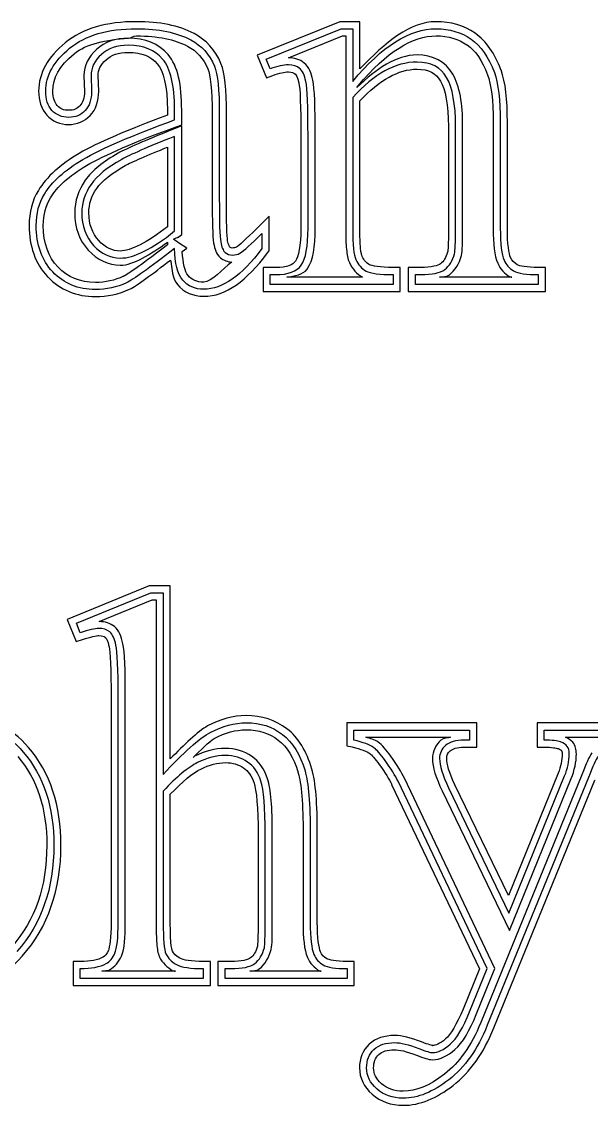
# Model space of a CAD drawing. Extents: x 35 to 204, y 106 to 197.
# Drawn here: x 167.5 to 178.71, y 105.57 to 126.92 of the extents above; entities that cross this region are included whole.
import ezdxf

# ---------------------------------------------------------------- set-up
doc = ezdxf.new("R2010")
doc.units = 0
doc.layers.add('Plast_1', color=7, linetype='CONTINUOUS')

msp = doc.modelspace()

# ---------------------------------------------------------------- linework, layer by layer
at = {"layer": 'Plast_1', "color": 7}
for points in [[(169.75783, 126.91796)], [(170.36719, 124.44732)], [(170.50602, 122.7948)], [(170.50599, 122.44772)]]:
    msp.add_lwpolyline(points, close=True, dxfattribs=at)
for points in [[(173.75781, 126.91797), (172.12891, 126.25586), (172.31445, 125.80859), (172.44141, 125.85739)], [(174.1539, 125.98619), (174.1539, 126.91783), (173.75781, 126.91797)], [(169.75805, 126.63858), (169.75781, 126.63867)], [(172.39098, 125.98801), (172.31088, 126.18025), (173.78469, 126.77832), (174.0143, 126.77832), (174.01433, 125.74242)], [(172.74807, 126.20699), (173.81251, 126.63867)], [(173.81251, 126.63867), (173.87501, 126.63867), (173.87501, 125.48047), (173.87501, 125.35547), (173.87501, 122.84766)], [(175.65457, 126.63855), (175.65431, 126.63867)], [(176.26173, 126.46094), (176.26373, 126.46094)], [(170.16406, 126.08984), (170.16606, 126.08984)], [(176.93324, 125.96666), (176.93124, 125.96666)], [(168.72266, 125.85545), (168.72266, 125.85145), (168.73266, 125.54481)], [(168.86133, 125.85456), (168.87203, 125.54484)], [(169.01182, 125.54493), (169.01182, 125.54693), (169, 125.85547)], [(172.87695, 125.89259), (172.87895, 125.89259), (172.87895, 125.89059)], [(175.74026, 125.74797), (175.74226, 125.74597)], [(172.95315, 125.7109), (172.95315, 125.7089), (172.95515, 125.7069)], [(174.09406, 125.62098), (174.12136, 125.65418)], [(174.01432, 125.42732), (174.01432, 122.84816)], [(174.15433, 122.84758), (174.15433, 125.35539)], [(168.19751, 125.26351), (168.19751, 125.26551)], [(168.64286, 125.26161), (168.64086, 125.25961)], [(170.36723, 125.17578), (170.36723, 125.07618)], [(170.50602, 124.98415), (170.50602, 125.17639)], [(170.55468, 124.8535), (170.64648, 124.8867), (170.64648, 125.17576)], [(171.24801, 125.10156), (171.24801, 123.44141)], [(171.38711, 125.10163), (171.38711, 123.44092)], [(171.52736, 123.4414), (171.52736, 125.10155)], [(167.98828, 125.07813), (167.99028, 125.07613)], [(168.8438, 125.06832), (168.8458, 125.07032)], [(176.77936, 124.93555), (176.77936, 122.84766)], [(176.91924, 124.93609), (176.91924, 122.8482)], [(177.05824, 122.84752), (177.05824, 124.93541)], [(170.59372, 122.68544), (170.64642, 122.72844), (170.64642, 122.79484), (170.64642, 124.8632), (170.45502, 124.787)], [(172.99425, 124.66393), (172.99425, 122.84753)], [(173.1332, 122.84818), (173.1332, 124.66374)], [(173.27348, 122.84762), (173.27348, 124.66402)], [(175.89851, 124.85144), (175.89851, 122.84754)], [(176.03814, 122.84816), (176.03814, 124.85062)], [(176.17804, 122.84755), (176.17804, 124.85145)], [(170.36719, 124.44727), (170.36719, 122.87891)], [(170.50602, 122.7948), (170.50602, 124.65842)], [(169.5332, 124.08203), (169.5332, 124.08403)], [(168.06249, 123.4472), (168.06249, 123.4492)], [(172.33803, 122.36524), (172.36533, 122.40234), (172.36533, 123.08398), (172.12705, 122.8457)], [(172.22544, 122.74676), (172.22544, 122.44772)], [(170.36522, 122.57411), (170.36522, 122.51941)], [(170.65821, 122.39052), (170.74411, 122.45692), (170.58395, 122.56434), (170.48239, 122.63074)], [(171.27531, 122.55859), (171.27531, 122.55659)], [(171.55076, 122.60346), (171.55076, 122.60546)], [(168.80463, 122.41786), (168.80663, 122.41786)], [(171.72276, 122.47656), (171.72076, 122.47656), (171.71876, 122.47456)], [(175.88251, 122.38269), (175.88051, 122.38069)], [(171.40617, 122.26948), (171.40817, 122.26748), (171.41017, 122.26548)], [(174.19933, 122.2948), (174.19733, 122.2948), (174.19733, 122.2968)], [(177.12074, 122.27325), (177.12074, 122.27525)], [(168.0059, 121.89259), (168.0079, 121.89259)], [(169.50194, 121.90027), (169.50194, 121.90227)], [(172.49816, 122.07409), (172.25206, 122.07409), (172.25206, 121.60339), (174.94933, 121.60339), (174.94933, 122.07409), (174.81066, 122.07409)], [(174.80993, 121.93505), (174.80993, 121.74282), (172.39096, 121.74282), (172.39096, 121.93505), (172.49775, 121.93505)], [(175.34926, 122.07407), (175.10707, 122.07407), (175.10707, 121.60337), (177.80629, 121.60337), (177.80629, 122.07407), (177.66567, 122.07407)], [(177.66677, 121.93503), (177.66677, 121.7428), (175.2478, 121.7428), (175.2478, 121.93503), (175.34926, 121.93503)], [(175.90836, 121.92567), (175.91036, 121.92567)], [(177.1114, 121.88867), (177.1134, 121.88867)], [(174.20502, 121.88477), (174.20902, 121.88277), (172.71684, 121.88277)], [(177.1486, 121.88267), (175.72477, 121.88267)], [(169.61923, 121.64845), (169.62123, 121.64845)], [(170.00781, 115.80469), (168.39258, 115.14453), (168.56836, 114.70703), (168.69336, 114.74803)], [(170.42209, 112.3961), (170.42209, 115.80431), (170.28147, 115.80431), (170.00781, 115.80469)], [(168.64775, 114.88106), (168.57295, 115.06795), (170.03608, 115.66602), (170.28174, 115.66604)], [(169.02359, 115.10122), (170.06441, 115.52734)], [(170.06441, 115.52734), (170.14251, 115.52734), (170.14251, 111.81836), (170.14251, 111.72856), (170.14251, 109.17777)], [(170.28174, 115.66604), (170.28174, 112.08831)], [(169.13867, 114.79103), (169.14067, 114.79103), (169.14267, 114.78903)], [(169.21497, 114.60935), (169.21697, 114.60735), (169.21697, 114.60535)], [(169.25607, 113.60535), (169.25607, 109.17761)], [(169.39531, 109.17803), (169.39531, 113.6048)], [(169.53533, 109.1774), (169.53533, 113.60514)], [(171.91604, 112.96897), (171.91598, 112.96875)], [(173.89648, 113.10352), (173.89648, 112.96484), (173.89648, 112.65625), (174.00391, 112.63085)], [(176.20353, 112.6269), (176.45549, 112.6269), (176.45549, 113.10347), (173.89648, 113.10352)], [(174.03569, 112.96406), (176.31583, 112.96406), (176.31583, 112.76648), (176.20369, 112.76648)], [(174.03569, 112.76656), (174.03569, 112.96406)], [(179.39055, 112.62693), (179.51555, 112.64063), (179.51555, 113.10352), (177.64446, 113.10352), (177.64446, 112.62695), (177.78509, 112.62695)], [(177.7843, 112.76652), (177.7843, 112.9641), (179.37559, 112.9641), (179.37559, 112.76652)], [(171.28713, 112.79705), (171.28713, 112.79905)], [(174.27122, 112.82419), (174.27148, 112.82422)], [(174.27148, 112.82422), (175.93945, 112.82422)], [(174.51351, 112.72839), (174.51151, 112.73039), (174.50951, 112.73239)], [(178.20308, 112.82425), (179.08199, 112.82425)], [(178.05071, 112.59965), (178.05471, 112.59965), (178.05871, 112.59765)], [(178.12511, 112.55665), (178.12711, 112.55465), (178.12911, 112.55265)], [(171.86151, 112.22046), (171.86351, 112.21846)], [(172.94137, 112.11914), (172.94137, 112.11714)], [(178.05701, 112.11514), (177.07849, 109.70304), (176.02576, 111.88663)], [(178.52529, 112.08191), (176.5331, 107.20105)], [(172.07054, 111.91768), (172.07254, 111.91568)], [(174.78125, 111.89452), (174.77925, 111.89452), (176.50972, 108.25976), (176.18745, 107.46874), (176.18545, 107.46874)], [(176.31583, 107.41599), (176.66292, 108.26503), (174.9061, 111.9549)], [(176.44515, 107.36315), (176.81429, 108.2694), (175.03109, 112.0155)], [(175.77344, 111.76562), (177.10156, 109.01562), (178.31445, 112.0078), (178.31445, 112.0098)], [(175.89932, 111.82666), (177.09011, 109.35963), (178.18479, 112.06161)], [(178.6547, 112.02965), (176.66292, 107.14899)], [(176.79276, 107.09553), (178.78299, 111.97835), (178.78499, 111.97835)], [(170.28171, 111.76254), (170.28171, 109.17803)], [(170.42205, 109.17749), (170.42205, 111.70093)], [(172.15064, 110.90786), (172.15064, 109.17739)], [(172.28947, 109.17803), (172.28947, 110.90816)], [(172.42966, 109.17786), (172.42966, 110.90833)], [(173.03707, 110.90815), (173.03707, 109.17768)], [(173.17597, 110.9082), (173.17597, 109.17807)], [(173.31663, 109.17735), (173.31663, 110.90782)], [(172.40816, 108.64052), (172.41016, 108.64452), (172.41016, 108.65052)], [(169.09791, 108.49011), (169.09591, 108.49011), (169.09391, 108.48811)], [(170.20701, 108.49809), (170.20901, 108.49609), (170.20901, 108.49209)], [(173.37913, 108.59528), (173.37913, 108.59728)], [(168.6486, 108.40411), (168.50797, 108.40411), (168.50797, 107.9334), (171.2111, 107.9334), (171.2111, 108.40411), (171.07243, 108.40411)], [(171.07202, 108.26491), (171.07202, 108.07267), (168.64771, 108.07267), (168.64771, 108.26491)], [(169.22276, 108.24181), (169.22476, 108.24381)], [(170.47464, 108.22451), (170.47664, 108.22251), (170.47864, 108.22051)], [(171.61155, 108.40392), (171.35959, 108.40392), (171.35959, 107.93321), (174.04124, 107.93321), (174.04124, 108.40392), (173.90256, 108.40392)], [(173.90214, 108.26491), (173.90214, 108.07267), (171.49919, 108.07267), (171.49919, 108.26491), (171.61133, 108.26491)], [(172.17179, 108.2557), (172.17379, 108.2577)], [(170.52744, 108.21251), (169.07432, 108.21251)], [(173.39445, 108.2127), (171.9882, 108.2127)], [(174.33777, 106.77727), (174.33577, 106.77527), (174.33377, 106.77327)], [(175.83974, 106.88085), (175.83774, 106.87885)], [(175.26742, 106.56047), (175.26742, 106.55847)], [(175.82021, 106.18543), (175.81821, 106.18543)]]:
    msp.add_lwpolyline(points, dxfattribs=at)
for points in [[(169.75781, 126.91797), (169.17072, 126.91797), (168.6967, 126.78434), (168.35156, 126.50195)], [(170.89064, 126.68358), (170.58645, 126.84348), (170.20777, 126.91796), (169.75783, 126.91796)], [(175.6539, 126.91783), (175.15491, 126.91783), (174.65537, 126.51194), (174.1539, 125.98619)], [(176.42147, 126.68931), (176.20438, 126.84209), (175.94445, 126.91783), (175.6539, 126.91783)], [(168.4395, 126.39389), (168.752773, 126.650203), (169.192427, 126.77836), (169.75846, 126.77836)], [(168.52758, 126.28504), (168.77231, 126.48526), (169.1556, 126.56408), (169.5979, 126.59168)], [(169.59766, 126.59178), (169.34829, 126.59178), (169.13147, 126.52078), (168.9707, 126.37303)], [(170.37695, 126.26951), (170.19536, 126.48488), (169.9217, 126.59178), (169.59766, 126.59178)], [(169.5979, 126.59168), (169.6642, 126.59568), (169.687, 126.63858), (169.75805, 126.63858)], [(169.75781, 126.63867), (170.17649, 126.63867), (170.51055, 126.56757), (170.76172, 126.43555)], [(169.75846, 126.77836), (170.192767, 126.77836), (170.54876, 126.70538), (170.82644, 126.55942)], [(171.41994, 126.09569), (171.30957, 126.35585), (171.12872, 126.5585), (170.89064, 126.68358)], [(174.01433, 125.74242), (174.587483, 126.433047), (175.133933, 126.77836), (175.65368, 126.77836)], [(174.12136, 125.65418), (174.68128, 126.32886), (175.19661, 126.63855), (175.65457, 126.63855)], [(175.65368, 126.77836), (175.920673, 126.77836), (176.15029, 126.71072), (176.34253, 126.57544)], [(175.65431, 126.63867), (175.89774, 126.63867), (176.09435, 126.57877), (176.26173, 126.46094)], [(176.93124, 125.96666), (176.81087, 126.29014), (176.64408, 126.53632), (176.42147, 126.68931)], [(168.35156, 126.50195), (168.01722, 126.2284), (167.83008, 125.90452), (167.83008, 125.55078)], [(167.96959, 125.55018), (167.96959, 125.856333), (168.126227, 126.13757), (168.4395, 126.39389)], [(168.9707, 126.37303), (168.81402, 126.23223), (168.72266, 126.05164), (168.72266, 125.85545)], [(169.59824, 126.45262), (169.373967, 126.45262), (169.19597, 126.392103), (169.06425, 126.27107)], [(170.27107, 126.18029), (170.11799, 126.361843), (169.893713, 126.45262), (169.59824, 126.45262)], [(170.76172, 126.43555), (170.94371, 126.33995), (171.07312, 126.19609), (171.16211, 125.98633)], [(170.82644, 126.55942), (171.036473, 126.449067), (171.19133, 126.27641), (171.29101, 126.04145)], [(176.26373, 126.46094), (176.42438, 126.35087), (176.56289, 126.15753), (176.66998, 125.87109)], [(176.34253, 126.57544), (176.534763, 126.443727), (176.68784, 126.22479), (176.80176, 125.91863)], [(168.10961, 125.55066), (168.10961, 125.80923), (168.23538, 126.04595), (168.52758, 126.28504)], [(169.06425, 126.27107), (168.92897, 126.15003), (168.86133, 126.011193), (168.86133, 125.85456)], [(169, 125.85547), (169, 125.97194), (169.0452, 126.06687), (169.1582, 126.16797)], [(169.1582, 126.16797), (169.26088, 126.26227), (169.39848, 126.3125), (169.59766, 126.3125)], [(169.59766, 126.3125), (169.86456, 126.3125), (170.03949, 126.2376), (170.16406, 126.08984)], [(170.50602, 125.17639), (170.50602, 125.664103), (170.427703, 125.998737), (170.27107, 126.18029)], [(170.64648, 125.17576), (170.64648, 125.67756), (170.57318, 126.04111), (170.37695, 126.26951)], [(173.05861, 126.10348), (172.97511, 126.17588), (172.86387, 126.20699), (172.74807, 126.20699)], [(175.27961, 126.26161), (174.86884, 126.26161), (174.47655, 125.98484), (174.09406, 125.62098)], [(175.98273, 125.88466), (175.84521, 126.1282), (175.58748, 126.26161), (175.27961, 126.26161)], [(170.16606, 126.08984), (170.28233, 125.95507), (170.36723, 125.64856), (170.36723, 125.17578)], [(171.16211, 125.98633), (171.20631, 125.87984), (171.24801, 125.56772), (171.24801, 125.10156)], [(171.29101, 126.04145), (171.355077, 125.888377), (171.38711, 125.575103), (171.38711, 125.10163)], [(171.52736, 125.10155), (171.52736, 125.58132), (171.50376, 125.89537), (171.41994, 126.09569)], [(172.74875, 126.06811), (172.64907, 126.06811), (172.529813, 126.04141), (172.39098, 125.98801)], [(172.96769, 125.99871), (172.91429, 126.044977), (172.84131, 126.06811), (172.74875, 126.06811)], [(173.0905, 125.73706), (173.065567, 125.865213), (173.02463, 125.95243), (172.96769, 125.99871)], [(173.22658, 125.76363), (173.19878, 125.90659), (173.15448, 126.02376), (173.05861, 126.10348)], [(175.27988, 126.12151), (174.856247, 126.12151), (174.434393, 125.890113), (174.01432, 125.42732)], [(174.15433, 125.35539), (174.54449, 125.77146), (174.9185, 125.98234), (175.27933, 125.98234)], [(175.27933, 125.98234), (175.51902, 125.98234), (175.64973, 125.90924), (175.74026, 125.74797)], [(175.86193, 125.81714), (175.74801, 126.020053), (175.553993, 126.12151), (175.27988, 126.12151)], [(177.05824, 124.93541), (177.05824, 125.38509), (177.02224, 125.7239), (176.93324, 125.96666)], [(172.44141, 125.85739), (172.5698, 125.90679), (172.67328, 125.92769), (172.74805, 125.92769)], [(172.74805, 125.92769), (172.81735, 125.92769), (172.8537, 125.91269), (172.87695, 125.89259)], [(172.87895, 125.89059), (172.89475, 125.87779), (172.93145, 125.82259), (172.95315, 125.7109)], [(173.1332, 124.66374), (173.1332, 125.251127), (173.118967, 125.6089), (173.0905, 125.73706)], [(173.27348, 124.66402), (173.27348, 125.25158), (173.26448, 125.59085), (173.22658, 125.76363)], [(175.74226, 125.74597), (175.83666, 125.58573), (175.89851, 125.28415), (175.89851, 124.85144)], [(176.03814, 124.85062), (176.03814, 125.295607), (175.979403, 125.61778), (175.86193, 125.81714)], [(176.17804, 124.85145), (176.17804, 125.30705), (176.12214, 125.6463), (175.98273, 125.88466)], [(176.66998, 125.87109), (176.73758, 125.68666), (176.77936, 125.36873), (176.77936, 124.93555)], [(176.80176, 125.91863), (176.88008, 125.705037), (176.91924, 125.377523), (176.91924, 124.93609)], [(167.83008, 125.55078), (167.83008, 125.36682), (167.87998, 125.2006), (167.98828, 125.07813)], [(168.09241, 125.17105), (168.01053, 125.26361), (167.96959, 125.389987), (167.96959, 125.55018)], [(168.19751, 125.26551), (168.14271, 125.32811), (168.10961, 125.41508), (168.10961, 125.55066)], [(168.73266, 125.54481), (168.73266, 125.40532), (168.69866, 125.31977), (168.64286, 125.26161)], [(168.87203, 125.54484), (168.87203, 125.381087), (168.829313, 125.25471), (168.74388, 125.16571)], [(168.8458, 125.07032), (168.95965, 125.19004), (169.01182, 125.35785), (169.01182, 125.54493)], [(172.95515, 125.7069), (172.97385, 125.6228), (172.99425, 125.24907), (172.99425, 124.66393)], [(168.41814, 125.03221), (168.286427, 125.03221), (168.17785, 125.07849), (168.09241, 125.17105)], [(168.41821, 125.17171), (168.32021, 125.17171), (168.25811, 125.19871), (168.19751, 125.26351)], [(168.74388, 125.16571), (168.662, 125.07671), (168.55342, 125.03221), (168.41814, 125.03221)], [(168.64086, 125.25961), (168.58486, 125.19881), (168.5229, 125.17171), (168.41821, 125.17171)], [(167.99028, 125.07613), (168.09996, 124.95732), (168.25363, 124.89254), (168.41802, 124.89254)], [(168.41802, 124.89254), (168.58298, 124.89254), (168.73608, 124.95244), (168.8438, 125.06832)], [(170.36723, 125.07618), (169.58828, 124.78854), (168.99047, 124.53574), (168.6309, 124.32423)], [(168.70114, 124.20453), (169.064253, 124.418123), (169.66588, 124.677997), (170.50602, 124.98415)], [(168.77147, 124.08396), (169.11917, 124.28849), (169.71827, 124.5487), (170.55468, 124.8535)], [(170.45502, 124.787), (169.91561, 124.57267), (169.57098, 124.42524), (169.39642, 124.32606)], [(170.50602, 124.65842), (169.968473, 124.444827), (169.62138, 124.29353), (169.46474, 124.20453)], [(169.5332, 124.08403), (169.64627, 124.14823), (169.98742, 124.29207), (170.36719, 124.44732)], [(168.6309, 124.32423), (168.25858, 124.10305), (167.987, 123.86368), (167.82426, 123.59376)], [(169.39642, 124.32606), (169.10379, 124.16307), (168.88686, 123.98891), (168.74799, 123.79286)], [(167.94287, 123.52102), (168.08883, 123.7631), (168.341587, 123.990937), (168.70114, 124.20453)], [(168.06249, 123.4492), (168.19166, 123.66344), (168.42469, 123.87796), (168.77147, 124.08396)], [(169.46474, 124.20453), (169.183507, 124.04789), (168.98237, 123.884133), (168.86133, 123.71326)], [(168.97461, 123.63281), (169.07781, 123.77851), (169.26338, 123.93174), (169.5332, 124.08203)], [(167.82426, 123.59376), (167.70268, 123.39518), (167.64262, 123.16169), (167.64262, 122.90235)], [(168.74799, 123.79286), (168.6119, 123.60073), (168.54096, 123.38288), (168.54096, 123.15223)], [(168.86133, 123.71326), (168.740297, 123.54238), (168.67978, 123.355483), (168.67978, 123.15257)], [(168.81836, 123.15234), (168.81836, 123.32752), (168.86866, 123.48319), (168.97461, 123.63281)], [(167.78268, 122.9016), (167.78268, 123.140113), (167.836077, 123.346587), (167.94287, 123.52102)], [(167.92186, 122.90227), (167.92186, 123.11997), (167.97046, 123.29691), (168.06249, 123.4472)], [(171.24801, 123.44141), (171.24801, 122.97329), (171.25201, 122.69787), (171.27531, 122.55859)], [(171.38711, 123.44092), (171.38711, 122.974573), (171.39601, 122.688), (171.41381, 122.5812)], [(171.55076, 122.60546), (171.53836, 122.68066), (171.52736, 122.97791), (171.52736, 123.4414)], [(168.54096, 123.15223), (168.54096, 122.86815), (168.62846, 122.61456), (168.80463, 122.41786)], [(168.67978, 123.15257), (168.67978, 122.896257), (168.756317, 122.68266), (168.90939, 122.51178)], [(169.01367, 122.60547), (168.88373, 122.75053), (168.81836, 122.9238), (168.81836, 123.15234)], [(167.64262, 122.90235), (167.64262, 122.49824), (167.76285, 122.15158), (168.0059, 121.89259)], [(168.10841, 121.98847), (167.891257, 122.21987), (167.78268, 122.524247), (167.78268, 122.9016)], [(168.21093, 122.08391), (168.01967, 122.28772), (167.92186, 122.55168), (167.92186, 122.90227)], [(170.36719, 122.87891), (169.96768, 122.56815), (169.63609, 122.40039), (169.4375, 122.40039)], [(169.43804, 122.26081), (169.708593, 122.26081), (170.064587, 122.438807), (170.50602, 122.7948)], [(172.12705, 122.8457), (171.91726, 122.6359), (171.76769, 122.50493), (171.72276, 122.47656)], [(171.79291, 122.35695), (171.867663, 122.403217), (172.01184, 122.533153), (172.22544, 122.74676)], [(172.99425, 122.84753), (172.99425, 122.50316), (172.93935, 122.2795), (172.88488, 122.20104)], [(172.9997, 122.12195), (173.0887, 122.25011), (173.1332, 122.492187), (173.1332, 122.84818)], [(173.11527, 122.04293), (173.23879, 122.22079), (173.27348, 122.48), (173.27348, 122.84762)], [(173.87501, 122.84766), (173.87501, 122.67937), (173.88001, 122.54303), (173.89061, 122.43359)], [(174.01432, 122.84816), (174.01432, 122.517087), (174.033887, 122.31239), (174.07302, 122.23407)], [(174.16803, 122.4589), (174.15903, 122.5542), (174.15433, 122.68479), (174.15433, 122.84758)], [(175.89851, 122.84754), (175.89851, 122.7081), (175.89651, 122.59779), (175.89251, 122.51746)], [(176.01674, 122.34621), (176.031007, 122.39961), (176.03814, 122.566927), (176.03814, 122.84816)], [(176.17204, 122.50575), (176.17604, 122.59275), (176.17804, 122.70575), (176.17804, 122.84755)], [(176.77936, 122.84766), (176.77936, 122.53047), (176.79736, 122.31511), (176.86726, 122.16016)], [(176.91924, 122.8482), (176.91924, 122.538487), (176.94414, 122.32845), (176.99394, 122.21809)], [(177.12074, 122.27525), (177.09104, 122.34105), (177.05824, 122.54528), (177.05824, 122.84752)], [(169.4375, 122.40039), (169.27777, 122.40039), (169.1459, 122.46159), (169.01367, 122.60547)], [(169.43749, 122.12098), (169.70369, 122.12098), (170.02662, 122.33472), (170.36522, 122.57411)], [(170.48239, 122.63074), (170.52449, 122.66284), (170.55009, 122.65024), (170.59372, 122.68544)], [(171.27531, 122.55659), (171.29561, 122.43913), (171.32521, 122.34316), (171.40617, 122.26948)], [(171.41381, 122.5812), (171.43161, 122.477967), (171.460077, 122.40855), (171.49921, 122.37295)], [(171.59376, 122.47846), (171.59576, 122.47746), (171.56606, 122.51806), (171.55076, 122.60346)], [(168.80663, 122.41786), (168.98007, 122.22829), (169.19911, 122.12098), (169.43749, 122.12098)], [(168.90939, 122.51178), (169.06247, 122.344467), (169.238687, 122.26081), (169.43804, 122.26081)], [(170.36522, 122.51941), (169.91393, 122.1735), (169.58438, 121.9392), (169.50194, 121.90027)], [(170.50602, 122.4477), (170.004073, 122.059673), (169.68902, 121.8354), (169.56086, 121.77488)], [(170.66619, 121.8283), (170.56295, 121.949333), (170.50955, 122.155807), (170.50599, 122.44772)], [(170.77149, 121.91786), (170.71119, 121.98866), (170.67102, 122.1648), (170.65821, 122.39052)], [(171.08217, 121.50782), (171.51367, 121.50782), (171.92717, 121.81499), (172.33803, 122.36524)], [(172.22544, 122.44772), (171.826727, 121.913733), (171.445813, 121.64674), (171.0827, 121.64674)], [(171.49921, 122.37295), (171.541943, 122.33735), (171.590003, 122.31955), (171.64339, 122.31955)], [(171.64256, 122.45896), (171.62256, 122.45896), (171.61086, 122.46496), (171.59376, 122.47846)], [(171.71876, 122.47456), (171.69996, 122.46426), (171.67726, 122.45896), (171.64256, 122.45896)], [(171.64339, 122.31955), (171.700323, 122.31955), (171.750163, 122.332017), (171.79291, 122.35695)], [(173.89061, 122.43359), (173.90111, 122.32415), (173.91011, 122.24619), (173.94721, 122.17188)], [(174.19733, 122.2968), (174.19533, 122.3008), (174.17713, 122.3637), (174.16803, 122.4589)], [(175.88051, 122.38069), (175.85111, 122.26905), (175.80481, 122.19866), (175.73988, 122.14827)], [(175.82451, 122.03649), (175.91707, 122.10769), (175.981147, 122.21093), (176.01674, 122.34621)], [(175.89251, 122.51746), (175.88951, 122.43716), (175.88201, 122.37989), (175.88251, 122.38269)], [(176.15254, 122.31044), (176.16754, 122.36664), (176.16834, 122.41877), (176.17204, 122.50575)], [(169.62123, 121.64845), (169.7615, 121.71465), (170.06467, 121.9457), (170.42787, 122.22267)], [(170.42787, 122.22267), (170.45357, 122.04228), (170.46567, 121.84968), (170.56069, 121.73829)], [(171.63087, 122.18348), (171.44553, 122.04512), (171.23896, 121.787), (171.08204, 121.787)], [(171.41017, 122.26548), (171.47167, 122.21428), (171.55073, 122.18648), (171.63087, 122.18348)], [(172.49775, 121.93505), (172.74695, 121.93505), (172.914267, 121.99735), (172.9997, 122.12195)], [(172.88488, 122.20104), (172.83518, 122.12864), (172.72411, 122.07409), (172.49816, 122.07409)], [(173.94721, 122.17188), (174.00681, 122.0491), (174.09402, 121.94954), (174.20502, 121.88477)], [(174.07302, 122.23407), (174.122887, 122.13083), (174.190527, 122.05429), (174.27594, 122.00445)], [(174.34191, 122.12879), (174.28451, 122.16339), (174.23847, 122.21379), (174.19933, 122.2948)], [(174.81066, 122.07409), (174.55278, 122.07409), (174.38119, 122.10879), (174.34191, 122.12879)], [(175.73988, 122.14827), (175.69658, 122.11537), (175.56329, 122.07407), (175.34926, 122.07407)], [(175.91036, 121.92567), (176.02991, 122.01767), (176.11091, 122.1522), (176.15254, 122.31044)], [(176.86726, 122.16016), (176.91766, 122.0463), (177.00315, 121.9518), (177.1114, 121.88867)], [(176.99394, 122.21809), (177.033073, 122.12909), (177.095373, 122.05967), (177.18084, 122.00983)], [(177.2516, 122.13067), (177.1893, 122.16697), (177.14868, 122.20967), (177.12074, 122.27325)], [(177.66567, 122.07407), (177.44162, 122.07407), (177.29571, 122.10647), (177.2516, 122.13067)], [(168.0079, 121.89259), (168.25318, 121.63544), (168.57735, 121.50196), (168.94736, 121.50196)], [(168.94677, 121.64138), (168.608577, 121.64138), (168.329123, 121.757077), (168.10841, 121.98847)], [(168.94726, 121.78118), (168.64157, 121.78118), (168.40681, 121.87918), (168.21093, 122.08391)], [(169.50194, 121.90227), (169.32788, 121.82167), (169.14536, 121.78118), (168.94726, 121.78118)], [(171.08204, 121.787), (170.93987, 121.787), (170.84956, 121.8263), (170.77149, 121.91786)], [(172.71684, 121.88277), (172.86595, 121.91797), (173.03703, 121.92877), (173.11527, 122.04293)], [(174.27594, 122.00445), (174.36494, 121.958183), (174.542937, 121.93505), (174.80993, 121.93505)], [(175.34926, 121.93503), (175.577093, 121.93503), (175.73551, 121.96885), (175.82451, 122.03649)], [(175.72477, 121.88267), (175.77987, 121.90187), (175.86411, 121.89167), (175.90836, 121.92567)], [(177.1134, 121.88867), (177.1224, 121.88367), (177.1397, 121.88667), (177.1486, 121.88267)], [(177.18084, 122.00983), (177.26984, 121.959963), (177.431817, 121.93503), (177.66677, 121.93503)], [(169.56086, 121.77488), (169.368627, 121.68588), (169.16393, 121.64138), (168.94677, 121.64138)], [(170.56069, 121.73829), (170.6891, 121.58774), (170.87547, 121.50782), (171.08217, 121.50782)], [(171.0827, 121.64674), (170.908267, 121.64674), (170.76943, 121.70726), (170.66619, 121.8283)], [(168.94736, 121.50196), (169.18357, 121.50196), (169.40882, 121.55106), (169.61923, 121.64845)], [(169.32046, 115.00162), (169.24006, 115.07122), (169.1346, 115.09892), (169.02359, 115.10122)], [(169.01086, 114.96646), (168.9361, 114.96646), (168.815063, 114.937993), (168.64775, 114.88106)], [(169.22979, 114.89706), (169.17639, 114.943327), (169.103413, 114.96646), (169.01086, 114.96646)], [(169.35261, 114.6354), (169.327677, 114.76356), (169.286737, 114.85078), (169.22979, 114.89706)], [(169.48843, 114.66569), (169.46053, 114.80644), (169.41523, 114.92282), (169.32046, 115.00162)], [(168.69336, 114.74803), (168.85467, 114.80293), (168.97237, 114.82613), (169.01172, 114.82613)], [(169.01172, 114.82613), (169.08102, 114.82613), (169.11542, 114.81113), (169.13867, 114.79103)], [(169.14267, 114.78903), (169.15847, 114.77623), (169.19317, 114.72103), (169.21497, 114.60935)], [(169.39531, 113.6048), (169.39531, 114.163713), (169.381077, 114.507247), (169.35261, 114.6354)], [(169.53533, 113.60514), (169.53533, 114.16642), (169.52633, 114.49562), (169.48843, 114.66569)], [(169.21697, 114.60535), (169.23607, 114.51905), (169.25607, 114.16189), (169.25607, 113.60535)], [(167.6328, 112.62103), (167.28296, 113.03172), (166.82648, 113.24799), (166.29882, 113.24799)], [(171.91624, 113.24767), (171.6598, 113.24767), (171.40496, 113.17837), (171.15647, 113.04454)], [(172.71702, 112.98985), (172.49284, 113.16198), (172.21954, 113.24767), (171.91624, 113.24767)], [(166.29819, 113.10823), (166.789457, 113.10823), (167.198847, 112.915993), (167.52636, 112.53152)], [(170.28174, 112.08831), (170.676893, 112.522623), (170.990167, 112.8003), (171.22156, 112.92134)], [(171.15647, 113.04454), (170.95885, 112.94117), (170.69217, 112.66876), (170.42209, 112.3961)], [(171.22156, 112.92134), (171.45296, 113.045933), (171.684357, 113.10823), (171.91575, 113.10823)], [(171.28713, 112.79905), (171.50144, 112.91444), (171.70968, 112.96897), (171.91604, 112.96897)], [(171.91575, 113.10823), (172.193423, 113.10823), (172.43194, 113.031693), (172.6313, 112.87862)], [(171.91598, 112.96875), (172.16801, 112.96875), (172.37229, 112.90165), (172.54683, 112.76758)], [(173.2092, 112.19689), (173.1074, 112.54377), (172.9459, 112.8141), (172.71702, 112.98985)], [(170.86916, 112.42595), (171.00616, 112.54452), (171.19477, 112.74873), (171.28713, 112.79705)], [(172.54683, 112.76758), (172.71666, 112.63717), (172.85093, 112.42728), (172.94137, 112.11914)], [(172.6313, 112.87862), (172.830653, 112.72554), (172.97839, 112.485243), (173.07451, 112.15773)], [(174.43085, 112.61704), (174.34897, 112.673973), (174.21725, 112.723813), (174.03569, 112.76656)], [(174.50951, 112.73239), (174.45111, 112.77299), (174.35224, 112.79489), (174.27122, 112.82419)], [(174.76351, 112.44714), (174.67071, 112.57705), (174.59464, 112.66753), (174.51351, 112.72839)], [(175.75, 112.76562), (175.64511, 112.67502), (175.58398, 112.5428), (175.58398, 112.40429)], [(175.93945, 112.82422), (175.87775, 112.80172), (175.79843, 112.80772), (175.75, 112.76562)], [(176.20369, 112.76648), (176.04349, 112.76648), (175.922453, 112.73088), (175.84058, 112.65968)], [(178.10469, 112.72912), (178.044157, 112.754053), (177.93736, 112.76652), (177.7843, 112.76652)], [(178.23819, 112.63832), (178.209723, 112.677453), (178.165223, 112.70772), (178.10469, 112.72912)], [(178.34762, 112.72269), (178.31182, 112.77059), (178.25652, 112.79749), (178.20308, 112.82425)], [(178.41602, 112.49417), (178.41602, 112.57567), (178.39922, 112.65541), (178.34762, 112.72269)], [(167.52636, 112.53152), (167.928633, 112.061613), (168.12977, 111.449307), (168.12977, 110.6946)], [(168.26952, 110.69525), (168.26952, 111.47403), (168.05829, 112.12328), (167.6328, 112.62103)], [(171.50393, 112.60169), (171.30481, 112.60169), (171.10239, 112.54939), (170.89846, 112.44935)], [(172.02346, 112.4474), (171.87715, 112.55067), (171.69805, 112.60169), (171.50393, 112.60169)], [(174.00391, 112.63085), (174.17657, 112.59025), (174.29593, 112.54065), (174.35156, 112.50194)], [(174.35156, 112.50194), (174.38516, 112.47594), (174.45352, 112.40214), (174.53711, 112.28515)], [(174.64978, 112.36607), (174.56078, 112.490663), (174.487803, 112.57432), (174.43085, 112.61704)], [(175.84058, 112.65968), (175.76226, 112.59204), (175.7231, 112.506603), (175.7231, 112.40337)], [(175.86365, 112.40421), (175.86365, 112.47211), (175.88025, 112.5099), (175.93205, 112.5546)], [(175.93205, 112.5546), (175.97995, 112.5962), (176.064, 112.6269), (176.20353, 112.6269)], [(177.78509, 112.62695), (177.93057, 112.62695), (178.02846, 112.60875), (178.05071, 112.59965)], [(178.13711, 112.49405), (178.13711, 112.37143), (178.11141, 112.24628), (178.05701, 112.11514)], [(178.05871, 112.59765), (178.10051, 112.58285), (178.11721, 112.56755), (178.12511, 112.55665)], [(178.12911, 112.55265), (178.12611, 112.55665), (178.13711, 112.54005), (178.13711, 112.49405)], [(178.18479, 112.06161), (178.245323, 112.20757), (178.27559, 112.351747), (178.27559, 112.49414)], [(178.27559, 112.49414), (178.27559, 112.558207), (178.263123, 112.606267), (178.23819, 112.63832)], [(178.31445, 112.0098), (178.38065, 112.16998), (178.41602, 112.33263), (178.41602, 112.49417)], [(178.71865, 112.51551), (178.66685, 112.43501), (178.61508, 112.30821), (178.52529, 112.08191)], [(167.41992, 112.44141), (167.7982, 111.99953), (167.99023, 111.42523), (167.99023, 110.69531)], [(170.95988, 112.32323), (170.771207, 112.23067), (170.54515, 112.043773), (170.28171, 111.76254)], [(170.89846, 112.44935), (170.88946, 112.44535), (170.87796, 112.43045), (170.86916, 112.42595)], [(171.50455, 112.46207), (171.33011, 112.46207), (171.148553, 112.41579), (170.95988, 112.32323)], [(171.02166, 112.19703), (171.19508, 112.28213), (171.35432, 112.32203), (171.50409, 112.32203)], [(171.50409, 112.32203), (171.65171, 112.32203), (171.76573, 112.28803), (171.86151, 112.22046)], [(171.94242, 112.33391), (171.82138, 112.41935), (171.675423, 112.46207), (171.50455, 112.46207)], [(172.20407, 111.96012), (172.15067, 112.127433), (172.063453, 112.25203), (171.94242, 112.33391)], [(172.33596, 112.00404), (172.27546, 112.19192), (172.17121, 112.34661), (172.02346, 112.4474)], [(174.53711, 112.28515), (174.65177, 112.12531), (174.73354, 111.99312), (174.78125, 111.89452)], [(174.9061, 111.9549), (174.8527, 112.065253), (174.76726, 112.20231), (174.64978, 112.36607)], [(175.03109, 112.0155), (174.97199, 112.1376), (174.88381, 112.27945), (174.76351, 112.44714)], [(175.58398, 112.40429), (175.58398, 112.2261), (175.65158, 112.02048), (175.77344, 111.76562)], [(175.7231, 112.40337), (175.7231, 112.26453), (175.78184, 112.072293), (175.89932, 111.82666)], [(176.02576, 111.88663), (175.91269, 112.12303), (175.86365, 112.30471), (175.86365, 112.40421)], [(178.83626, 112.44083), (178.804193, 112.390963), (178.743673, 112.253903), (178.6547, 112.02965)], [(170.42205, 111.70093), (170.65894, 111.94729), (170.87008, 112.12266), (171.02166, 112.19703)], [(171.86351, 112.21846), (171.95591, 112.15596), (172.02442, 112.06219), (172.07054, 111.91768)], [(172.94137, 112.11714), (172.99947, 111.92161), (173.03707, 111.50814), (173.03707, 110.90815)], [(173.07451, 112.15773), (173.14215, 111.929897), (173.17597, 111.513387), (173.17597, 110.9082)], [(173.31663, 110.90782), (173.31663, 111.51821), (173.28643, 111.93675), (173.2092, 112.19689)], [(172.07254, 111.91568), (172.11484, 111.7912), (172.15064, 111.43689), (172.15064, 110.90786)], [(172.28947, 110.90816), (172.28947, 111.442147), (172.261003, 111.7928), (172.20407, 111.96012)], [(172.42966, 110.90833), (172.42966, 111.44633), (172.40716, 111.79376), (172.33596, 112.00404)], [(167.99023, 110.69531), (167.99023, 109.8783), (167.75973, 109.21866), (167.29883, 108.69336)], [(168.12977, 110.6946), (168.12977, 109.8509), (167.887693, 109.153153), (167.40354, 108.60136)], [(167.5078, 108.50971), (168.0152, 109.08799), (168.26952, 109.82487), (168.26952, 110.69525)], [(169.25607, 109.17761), (169.25607, 108.87795), (169.22567, 108.67702), (169.20337, 108.62488)], [(169.33121, 108.56928), (169.373943, 108.66896), (169.39531, 108.871877), (169.39531, 109.17803)], [(169.45913, 108.51334), (169.52223, 108.66056), (169.53533, 108.86476), (169.53533, 109.1774)], [(170.14251, 109.17777), (170.14251, 109.00798), (170.14651, 108.87025), (170.15621, 108.75981)], [(170.28171, 109.17803), (170.28171, 108.843397), (170.29951, 108.63514), (170.33511, 108.55326)], [(170.43375, 108.78296), (170.42575, 108.88076), (170.42205, 109.01265), (170.42205, 109.17749)], [(172.15064, 109.17739), (172.15064, 108.90487), (172.14024, 108.72712), (172.13694, 108.70669)], [(172.27347, 108.67608), (172.284137, 108.733013), (172.28947, 108.90033), (172.28947, 109.17803)], [(172.41016, 108.65052), (172.42836, 108.74782), (172.42966, 108.89838), (172.42966, 109.17786)], [(173.03707, 109.17768), (173.03707, 108.86049), (173.05457, 108.64271), (173.12297, 108.48628)], [(173.17597, 109.17807), (173.17597, 108.868357), (173.20087, 108.65654), (173.25067, 108.54262)], [(173.37913, 108.59728), (173.34793, 108.66868), (173.31663, 108.87512), (173.31663, 109.17735)], [(170.15621, 108.75981), (170.16521, 108.64936), (170.17531, 108.57089), (170.20701, 108.49809)], [(170.46305, 108.61109), (170.45905, 108.62129), (170.44205, 108.68619), (170.43375, 108.78296)], [(172.13694, 108.70669), (172.10734, 108.59742), (172.06274, 108.52532), (172.00217, 108.47622)], [(172.08658, 108.36637), (172.175573, 108.43757), (172.23787, 108.540807), (172.27347, 108.67608)], [(165.89843, 107.78314), (166.53836, 107.78314), (167.08594, 108.03134), (167.5078, 108.50971)], [(169.09391, 108.48811), (168.99921, 108.43671), (168.85127, 108.40411), (168.6486, 108.40411)], [(169.20337, 108.62488), (169.16937, 108.54548), (169.13247, 108.50741), (169.09791, 108.49011)], [(169.16034, 108.36637), (169.231533, 108.40197), (169.28849, 108.469607), (169.33121, 108.56928)], [(169.22476, 108.24381), (169.33126, 108.29801), (169.40812, 108.39432), (169.45913, 108.51334)], [(170.20901, 108.49209), (170.26261, 108.37998), (170.35676, 108.29185), (170.47464, 108.22451)], [(170.33511, 108.55326), (170.374243, 108.471387), (170.443663, 108.40197), (170.54337, 108.34501)], [(170.61149, 108.46851), (170.53299, 108.51391), (170.48762, 108.56091), (170.46305, 108.61109)], [(171.07243, 108.40411), (170.83516, 108.40411), (170.67516, 108.43651), (170.61149, 108.46851)], [(172.00217, 108.47622), (171.95887, 108.44332), (171.82558, 108.40392), (171.61155, 108.40392)], [(172.17379, 108.2577), (172.28935, 108.3502), (172.36681, 108.4834), (172.40816, 108.64052)], [(173.12297, 108.48628), (173.17027, 108.37432), (173.25395, 108.28129), (173.36125, 108.2187)], [(173.25067, 108.54262), (173.28627, 108.457187), (173.34679, 108.38955), (173.43223, 108.33971)], [(173.50217, 108.46052), (173.43947, 108.49712), (173.40317, 108.53752), (173.37913, 108.59528)], [(173.90256, 108.40392), (173.68491, 108.40392), (173.54099, 108.43792), (173.50217, 108.46052)], [(168.64771, 108.26491), (168.864863, 108.26491), (169.03574, 108.29873), (169.16034, 108.36637)], [(169.07432, 108.21251), (169.11912, 108.22761), (169.18302, 108.22051), (169.22276, 108.24181)], [(170.54337, 108.34501), (170.646603, 108.29161), (170.82282, 108.26491), (171.07202, 108.26491)], [(171.61133, 108.26491), (171.839163, 108.26491), (171.99758, 108.29873), (172.08658, 108.36637)], [(171.9882, 108.2127), (172.0431, 108.2318), (172.12769, 108.2217), (172.17179, 108.2557)], [(173.43223, 108.33971), (173.51767, 108.289843), (173.674307, 108.26491), (173.90214, 108.26491)], [(170.47864, 108.22051), (170.49044, 108.21451), (170.51504, 108.21851), (170.52744, 108.21251)], [(173.36125, 108.2187), (173.36925, 108.2137), (173.38605, 108.2167), (173.39445, 108.2127)], [(176.18545, 107.46874), (176.06124, 107.16167), (175.9353, 106.96314), (175.83974, 106.88085)], [(175.93136, 106.7752), (176.059513, 106.88556), (176.18767, 107.099157), (176.31583, 107.41599)], [(176.5331, 107.20105), (176.34769, 106.74438), (176.10959, 106.40904), (175.82021, 106.18543)], [(176.02132, 106.66979), (176.18207, 106.80822), (176.31304, 107.03655), (176.44515, 107.36315)], [(174.83582, 106.9472), (174.64072, 106.9472), (174.46699, 106.8926), (174.33777, 106.77727)], [(175.36707, 106.82024), (175.15571, 106.90184), (174.98429, 106.9472), (174.83582, 106.9472)], [(176.66292, 107.14899), (176.470687, 106.675523), (176.217933, 106.31775), (175.90466, 106.07567)], [(175.99002, 105.96467), (176.32719, 106.22522), (176.59371, 106.60527), (176.79276, 107.09553)], [(174.33377, 106.77327), (174.21062, 106.65468), (174.14627, 106.48978), (174.14627, 106.31038)], [(174.43085, 106.67374), (174.530523, 106.76274), (174.6658, 106.80724), (174.83668, 106.80724)], [(174.83668, 106.80724), (174.954153, 106.80724), (175.11435, 106.76808), (175.31727, 106.68976)], [(175.53113, 106.76364), (175.49153, 106.77554), (175.43643, 106.79424), (175.36707, 106.82024)], [(175.58383, 106.74994), (175.60093, 106.74994), (175.57073, 106.75194), (175.53113, 106.76364)], [(175.83774, 106.87885), (175.72795, 106.78155), (175.64258, 106.74994), (175.58383, 106.74994)], [(175.58426, 106.60966), (175.69106, 106.60966), (175.80676, 106.66484), (175.93136, 106.7752)], [(174.28667, 106.31063), (174.28667, 106.460143), (174.33473, 106.58118), (174.43085, 106.67374)], [(174.42563, 106.31043), (174.42563, 106.42821), (174.45833, 106.50438), (174.52523, 106.57019)], [(174.52523, 106.57019), (174.59523, 106.63219), (174.68995, 106.66789), (174.83578, 106.66789)], [(174.83578, 106.66789), (174.92228, 106.66789), (175.07293, 106.63549), (175.26742, 106.56047)], [(175.26742, 106.55847), (175.34042, 106.53107), (175.40161, 106.51077), (175.45101, 106.49597)], [(175.31727, 106.68976), (175.459663, 106.63636), (175.54866, 106.60966), (175.58426, 106.60966)], [(175.58382, 106.47057), (175.7381, 106.47057), (175.88239, 106.54707), (176.02132, 106.66979)], [(174.14627, 106.31038), (174.14627, 106.11358), (174.23867, 105.93182), (174.39627, 105.79085)], [(174.48958, 105.89412), (174.354307, 106.015153), (174.28667, 106.15399), (174.28667, 106.31063)], [(174.58188, 105.99793), (174.46889, 106.09902), (174.42563, 106.19394), (174.42563, 106.31043)], [(175.45101, 106.49597), (175.50041, 106.48117), (175.53111, 106.47057), (175.58382, 106.47057)], [(175.81821, 106.18543), (175.52505, 105.95629), (175.25699, 105.85144), (175.00766, 105.85144)], [(175.00755, 105.71256), (174.797517, 105.71256), (174.62486, 105.77308), (174.48958, 105.89412)], [(175.00766, 105.85144), (174.82443, 105.85144), (174.69043, 105.90084), (174.58188, 105.99793)], [(175.90466, 106.07567), (175.594947, 105.833597), (175.29591, 105.71256), (175.00755, 105.71256)], [(175.0076, 105.5721), (175.335, 105.5721), (175.66376, 105.70966), (175.99002, 105.96467)], [(174.39627, 105.79085), (174.55829, 105.64588), (174.77077, 105.5721), (175.0076, 105.5721)]]:
    msp.add_open_spline(points, degree=3, dxfattribs=at)

doc.saveas('drawing.dxf')
